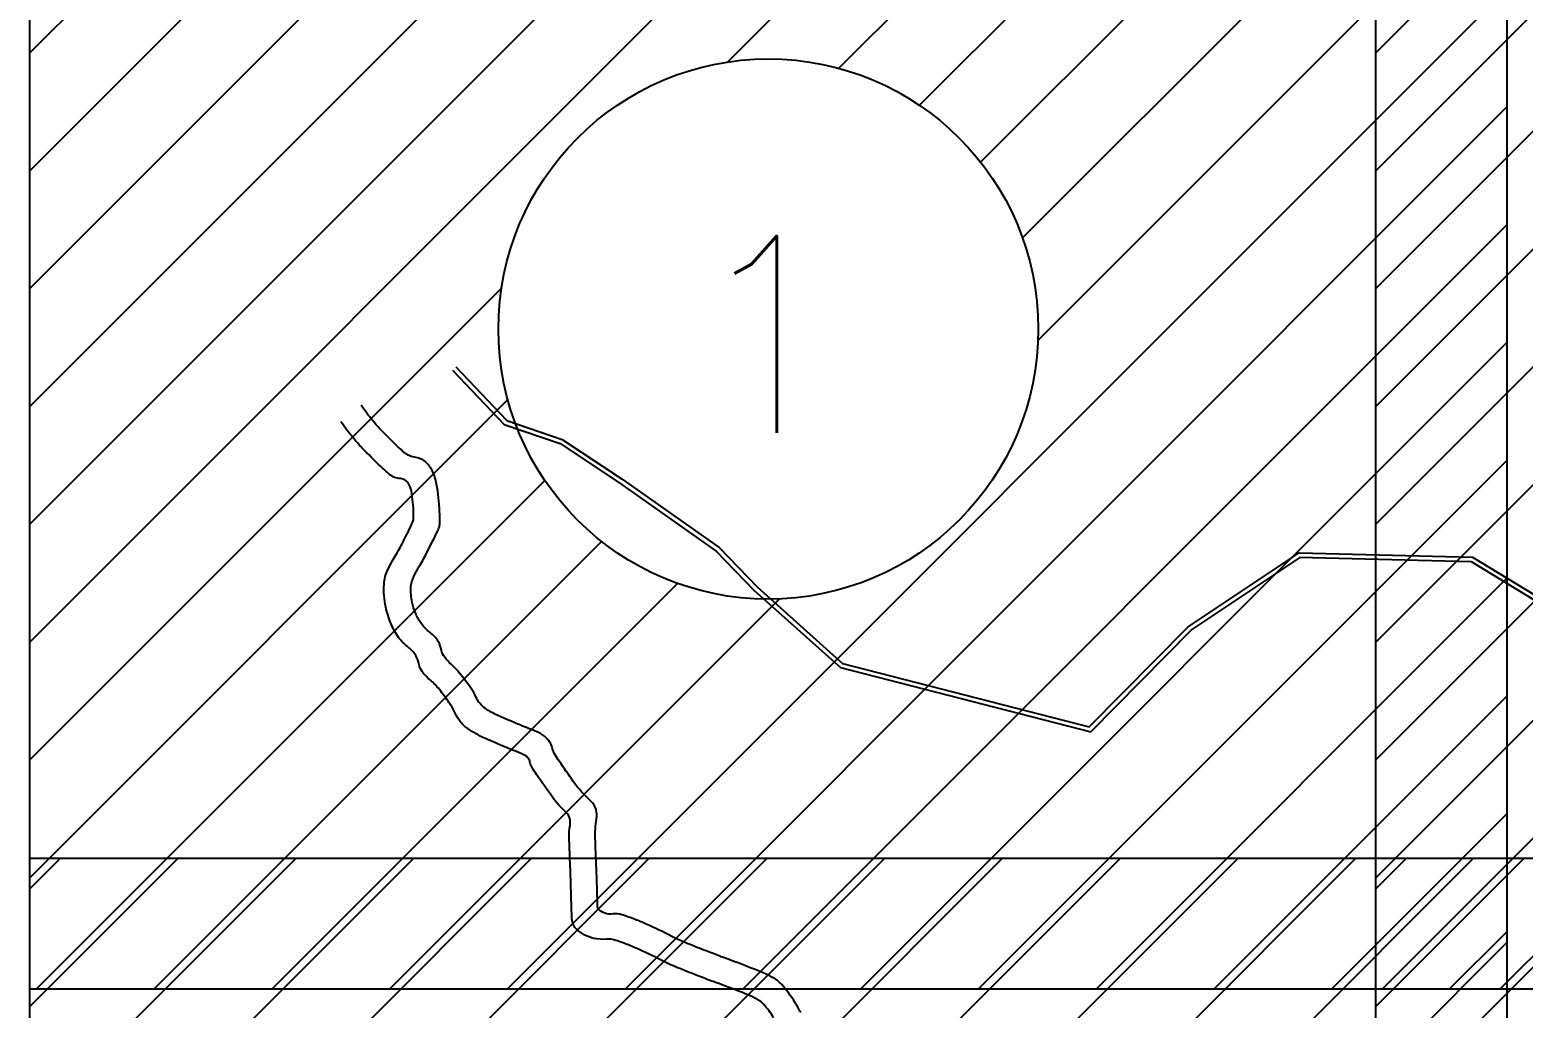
# Model space of a CAD drawing. Header units: metres. Extents: x 511708 to 512549, y 196282 to 196876.
# Drawn here: x 512375.17 to 512397.72, y 196513.41 to 196528.17 of the extents above; entities that cross this region are included whole.
import ezdxf
from ezdxf.enums import TextEntityAlignment as Align

# ---------------------------------------------------------------- set-up
doc = ezdxf.new("R2010")
doc.units = ezdxf.units.M
doc.header["$MEASUREMENT"] = 0
doc.layers.get('0').update_dxf_attribs({"linetype": 'CONTINUOUS'})
doc.styles.get("Standard").update_dxf_attribs({"font": 'Simplex.shx'})

msp = doc.modelspace()

# ---------------------------------------------------------------- hatches: boundary and pattern name
at = {"ltscale": 30}
h = msp.add_hatch(dxfattribs=at)
h.set_pattern_fill('LINE', color=2, scale=0.396, angle=45, style=0)
h.set_pattern_definition([(45, (510615.5409, 194398.3467), (-0.88904536, 0.88904536), [])])
edge = h.paths.add_edge_path(flags=16)
edge.add_arc((512386.321, 196523.653), 4.076, 0, 360)
h.paths.add_polyline_path([(512375.17, 196533.616), (512397.472, 196533.616), (512397.472, 196513.69), (512375.17, 196513.69)])
h = msp.add_hatch(dxfattribs=at)
h.set_pattern_fill('LINE', color=2, scale=0.396, angle=45, style=0)
h.set_pattern_definition([(45, (510635.8625, 194398.3467), (-0.88904536, 0.88904536), [])])
edge = h.paths.add_edge_path(flags=16)
edge.add_arc((512406.643, 196523.653), 4.076, 0, 360)
h.paths.add_polyline_path([(512395.492, 196533.616), (512417.794, 196533.616), (512417.794, 196513.69), (512395.492, 196513.69)])
h = msp.add_hatch(dxfattribs=at)
h.set_pattern_fill('LINE', color=2, scale=0.396, angle=45, style=0)
h.set_pattern_definition([(45, (510615.5409, 194380.4005), (-0.88904536, 0.88904536), [])])
edge = h.paths.add_edge_path(flags=16)
edge.add_arc((512386.321, 196505.707), 4.076, 0, 360)
h.paths.add_polyline_path([(512375.17, 196515.67), (512397.472, 196515.67), (512397.472, 196495.743), (512375.17, 196495.743)])
h = msp.add_hatch(dxfattribs=at)
h.set_pattern_fill('LINE', color=2, scale=0.396, angle=45, style=0)
h.set_pattern_definition([(45, (510635.8625, 194380.4005), (-0.88904536, 0.88904536), [])])
edge = h.paths.add_edge_path(flags=16)
edge.add_arc((512406.643, 196505.707), 4.076, 0, 360)
h.paths.add_polyline_path([(512395.492, 196515.67), (512417.794, 196515.67), (512417.794, 196495.743), (512395.492, 196495.743)])

# ---------------------------------------------------------------- linework, layer by layer
at = {"color": 3}
for p, q in [((512381.552, 196523.034), (512382.332, 196522.213)), ((512381.602, 196523.081), (512382.37, 196522.273)), ((512382.332, 196522.213), (512383.175, 196521.924)), ((512382.37, 196522.273), (512383.206, 196521.986)), ((512383.206, 196521.986), (512384.116, 196521.386)), ((512383.175, 196521.924), (512384.077, 196521.329)), ((512384.077, 196521.329), (512385.533, 196520.302)), ((512384.116, 196521.386), (512385.578, 196520.355)), ((512385.533, 196520.302), (512386.104, 196519.711)), ((512385.578, 196520.355), (512386.152, 196519.761)), ((512392.66, 196519.161), (512394.336, 196520.278)), ((512392.704, 196519.107), (512394.351, 196520.205)), ((512394.334, 196520.208), (512396.931, 196520.144)), ((512394.336, 196520.278), (512396.952, 196520.212)), ((512396.952, 196520.212), (512398.003, 196519.571)), ((512396.931, 196520.144), (512397.963, 196519.514)), ((512386.152, 196519.761), (512387.443, 196518.607)), ((512386.104, 196519.711), (512387.41, 196518.544)), ((512391.166, 196517.65), (512392.66, 196519.161)), ((512391.188, 196517.573), (512392.704, 196519.107)), ((512387.443, 196518.607), (512391.166, 196517.65)), ((512387.41, 196518.544), (512391.188, 196517.573))]:
    msp.add_line(p, q, dxfattribs=at)
at = {"color": 5, "linetype": 'Continuous', "lineweight": -3}
for points in [[(512375.17, 196533.616), (512397.472, 196533.616), (512397.472, 196513.69), (512375.17, 196513.69)], [(512395.492, 196533.616), (512417.794, 196533.616), (512417.794, 196513.69), (512395.492, 196513.69)], [(512375.17, 196515.67), (512397.472, 196515.67), (512397.472, 196495.743), (512375.17, 196495.743)], [(512395.492, 196515.67), (512417.794, 196515.67), (512417.794, 196495.743), (512395.492, 196495.743)]]:
    msp.add_lwpolyline(points, close=True, dxfattribs=at)
at = {"color": 42, "ltscale": 30}
for points in [[(512386.809, 196513.341, 0.010195), (512386.721, 196513.493, 0.046334), (512386.522, 196513.762, 0.089944), (512386.386, 196513.868, 0.021988), (512386.208, 196513.951, 0.010265), (512385.817, 196514.105, 0.000605), (512385.657, 196514.163, -0.001471), (512385.592, 196514.187, -0.003722), (512385.38, 196514.268, -0.002868), (512385.106, 196514.377, -0.023116), (512384.865, 196514.487, 0.014273), (512384.478, 196514.673, 0.012391), (512384.311, 196514.742, 0.010571), (512384.111, 196514.815, 0.121362), (512383.978, 196514.826, -0.127031), (512383.85, 196514.838, -0.094545), (512383.764, 196514.889, -0.201962), (512383.743, 196514.933, -0.006226), (512383.739, 196515.063, 0.003245), (512383.732, 196515.312, 0.000342), (512383.719, 196515.645, -0.000359), (512383.708, 196515.963, -0.049187), (512383.727, 196516.26, 0.105008), (512383.72, 196516.4, 0.145379), (512383.642, 196516.528, -0.053469), (512383.376, 196516.826, -0.004145), (512383.165, 196517.127, -0.013112), (512383.101, 196517.225, -0.08676), (512383.058, 196517.332, 0.099514), (512383.018, 196517.426, 0.079073), (512382.939, 196517.509, 0.064516), (512382.817, 196517.58, 0.007142), (512382.7, 196517.626, -0.006965), (512382.58, 196517.674, -0.003655), (512382.405, 196517.748, -0.003511), (512382.224, 196517.828, -0.043863), (512382.05, 196517.925, -0.074093), (512381.964, 196518.006, -0.067438), (512381.905, 196518.103, 0.052189), (512381.833, 196518.23, 0.006938), (512381.749, 196518.346, 0.006527), (512381.655, 196518.467, 0.047341), (512381.537, 196518.59, -0.052), (512381.43, 196518.704, -0.119517), (512381.386, 196518.805, 0.090348), (512381.336, 196518.94, 0.103878), (512381.214, 196519.073, -0.091911), (512381.073, 196519.219, -0.045768), (512380.993, 196519.369, -0.046983), (512380.943, 196519.526, -0.068482), (512380.925, 196519.759, -0.097843), (512380.967, 196519.917, -0.023334), (512381.045, 196520.062, 0.017017), (512381.156, 196520.26, 0.008582), (512381.334, 196520.62, 0.048946), (512381.358, 196520.686, 0.061587), (512381.362, 196520.718, 0.011016), (512381.358, 196520.899, 0.032874), (512381.312, 196521.311, 0.066032), (512381.25, 196521.508, 0.047571), (512381.209, 196521.577, 0.046781), (512381.155, 196521.638, 0.152281), (512381, 196521.713, -0.134934), (512380.823, 196521.792, -0.020202), (512380.728, 196521.876, -0.007299), (512380.479, 196522.123, -0.022865), (512380.349, 196522.269, -0.01525), (512380.171, 196522.502)], [(512386.4, 196513.261, 0.045213), (512386.253, 196513.459, 0.087574), (512386.152, 196513.539, 0.02434), (512386.013, 196513.605, 0.010236), (512385.673, 196513.738, 0.000658), (512385.521, 196513.794, -0.001455), (512385.452, 196513.819, -0.003764), (512385.231, 196513.903, -0.002948), (512384.95, 196514.015, -0.023601), (512384.7, 196514.13, 0.015593), (512384.323, 196514.31, 0.011636), (512384.209, 196514.358, 0.007167), (512384.02, 196514.427, 0.109249), (512383.878, 196514.445, -0.081012), (512383.686, 196514.458, -0.125072), (512383.432, 196514.589, -0.204219), (512383.355, 196514.751, -0.003417), (512383.347, 196514.99, 0.002648), (512383.338, 196515.298, 0.000303), (512383.324, 196515.693, -0.000447), (512383.314, 196515.961, -0.048086), (512383.326, 196516.166, 0.100082), (512383.322, 196516.266, 0.148097), (512383.267, 196516.359, -0.050902), (512383.06, 196516.59, -0.005505), (512382.821, 196516.929, -0.018185), (512382.753, 196517.035, -0.086851), (512382.721, 196517.12, 0.126796), (512382.694, 196517.177, 0.057198), (512382.66, 196517.211, 0.060613), (512382.62, 196517.234, 0.012158), (512382.547, 196517.264, -0.007542), (512382.428, 196517.311, -0.004207), (512382.269, 196517.378, -0.002824), (512382.033, 196517.481, -0.044552), (512381.787, 196517.619, -0.076894), (512381.668, 196517.73, -0.064691), (512381.592, 196517.858, 0.054133), (512381.504, 196518.013, 0.005049), (512381.43, 196518.113, 0.005049), (512381.354, 196518.212, 0.050975), (512381.215, 196518.357, -0.05711), (512381.093, 196518.487, -0.115592), (512381.048, 196518.59, 0.089747), (512380.998, 196518.725, 0.098013), (512380.886, 196518.849, -0.077367), (512380.738, 196519, -0.054753), (512380.625, 196519.203, -0.047457), (512380.544, 196519.458, -0.068007), (512380.518, 196519.802, -0.100102), (512380.579, 196520.03, -0.021219), (512380.685, 196520.223, 0.018786), (512380.805, 196520.44, 0.006937), (512380.953, 196520.741, 0.066265), (512380.964, 196520.775, 0.044277), (512380.964, 196520.782, 0.00394), (512380.964, 196520.865, 0.039959), (512380.931, 196521.209, 0.106755), (512380.881, 196521.331, 0.232201), (512380.767, 196521.395, -0.161515), (512380.597, 196521.462, -0.017364), (512380.464, 196521.582, -0.008014), (512380.189, 196521.856, -0.022149), (512380.055, 196522.006, -0.014306), (512379.866, 196522.253)]]:
    msp.add_lwpolyline(points, format="xyb", dxfattribs=at)
at = {"color": 5, "ltscale": 30}
msp.add_circle((512386.321, 196523.653), 4.076, dxfattribs=at)

# ---------------------------------------------------------------- texts
msp.add_text('1', height=2.97, dxfattribs=at).set_placement((512386.321, 196522.088), align=Align.CENTER)

doc.saveas('drawing.dxf')
